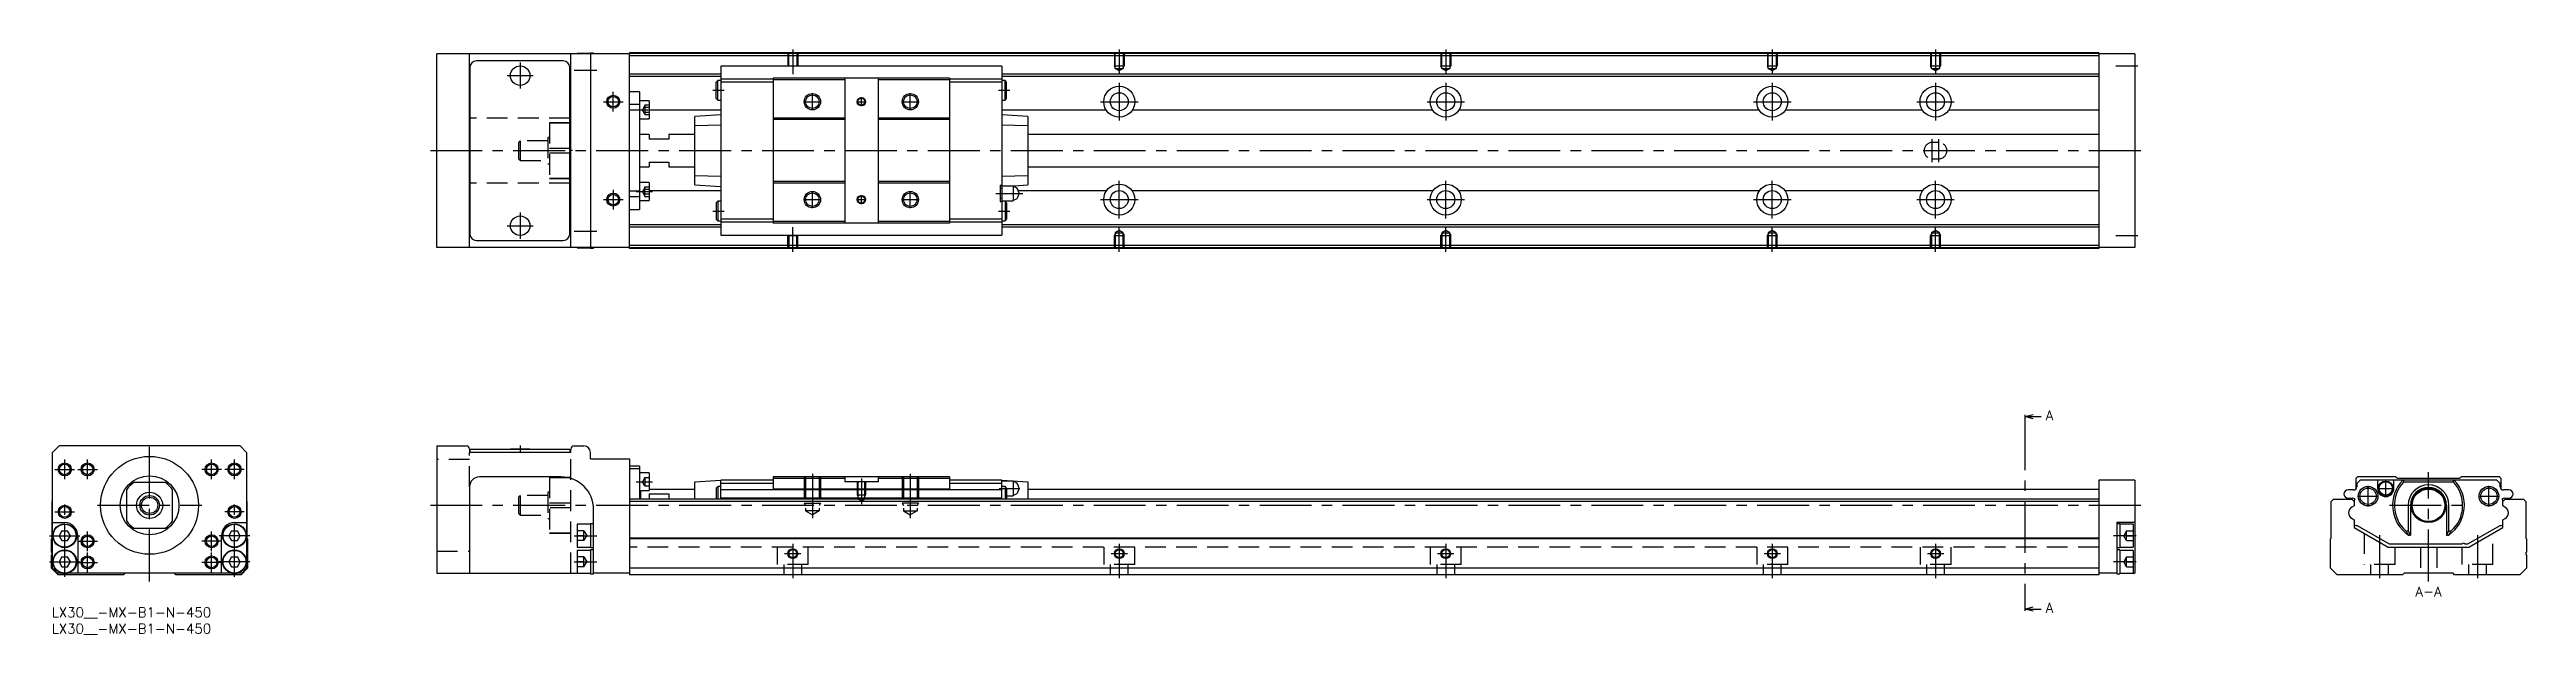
# Model space of a CAD drawing. Extents: x -1 to 758, y -8 to 171.
import ezdxf

# ---------------------------------------------------------------- set-up
doc = ezdxf.new("R2010")
doc.units = 0
doc.header["$LTSCALE"] = 0.5
doc.linetypes.add('CENTER', pattern=[50.8, 31.75, -6.35, 6.35, -6.35])
doc.linetypes.add('DASHED', pattern=[19.05, 12.7, -6.35])
for name, color, linetype in [('MSM_CENTER', 1, 'CENTER'), ('MSM_CONTINUOUS', 7, 'CONTINUOUS'), ('MSM_DASHED', 4, 'DASHED'), ('MSM_NARROW', 5, 'CONTINUOUS'), ('MSM_PART_NUMBER', 7, 'CONTINUOUS')]:
    doc.layers.add(name, color=color, linetype=linetype)
doc.styles.get("Standard").update_dxf_attribs({"font": 'txt.shx', "height": 3, "bigfont": 'bigfont.shx'})

# ---------------------------------------------------------------- blocks, each defined once
blk = doc.blocks.new('*U2')
at = {"layer": 'MSM_PART_NUMBER'}
blk.add_text('LX30__-MX-B1-N-450', height=3, dxfattribs=at).set_placement((0, -3))
blk = doc.blocks.new('*U3')
at = {"layer": 'MSM_PART_NUMBER'}
blk.add_text('LX30__-MX-B1-N-450', height=3, dxfattribs=at).set_placement((0, -8))

msp = doc.modelspace()

# ---------------------------------------------------------------- linework, layer by layer
at = {"layer": 'MSM_CENTER'}
for p, q in [((143.5, 167), (143.5, 159)), ((227, 171), (227, 163.49)), ((327, 171), (327, 163.49)), ((427, 171), (427, 163.49)), ((527, 171), (527, 163.49)), ((577, 171), (577, 163.49)), ((139.5, 163), (147.5, 163)), ((160, 164.7), (167, 164.7)), ((327, 160.75), (327, 149.25)), ((427, 160.75), (427, 149.25)), ((527, 160.75), (527, 149.25)), ((577, 160.75), (577, 149.25)), ((632.25, 166), (639, 166)), ((169, 155), (175, 155)), ((172, 152), (172, 158)), ((179, 152.55), (184, 152.55)), ((202.5, 158.5), (206, 158.5)), ((230.38, 155), (235.63, 155)), ((233, 152.37), (233, 157.62)), ((246.64, 155), (249.37, 155)), ((248, 153.63), (248, 156.36)), ((260.38, 155), (265.63, 155)), ((263, 152.37), (263, 157.62)), ((290, 158.5), (293.5, 158.5)), ((321.25, 155), (332.75, 155)), ((421.25, 155), (432.75, 155)), ((521.25, 155), (532.75, 155)), ((571.25, 155), (582.75, 155)), ((116, 140), (640, 140)), ((576, 136.5), (576, 143.5)), ((578, 136.5), (578, 143.5)), ((327, 119.25), (327, 130.75)), ((427, 119.25), (427, 130.75)), ((527, 119.25), (527, 130.75)), ((577, 119.25), (577, 130.75)), ((169, 125), (175, 125)), ((172, 128), (172, 122)), ((179, 127.44), (184, 127.44)), ((202.5, 121.5), (206, 121.5)), ((230.38, 125), (235.63, 125)), ((233, 122.37), (233, 127.62)), ((246.64, 125), (249.37, 125)), ((248, 123.63), (248, 126.36)), ((260.38, 125), (265.63, 125)), ((263, 122.37), (263, 127.62)), ((289.22, 126.9), (297.49, 126.9)), ((290, 121.5), (293.5, 121.5)), ((321.25, 125), (332.75, 125)), ((421.25, 125), (432.75, 125)), ((521.25, 125), (532.75, 125)), ((571.25, 125), (582.75, 125)), ((139.5, 117), (147.5, 117)), ((143.5, 121), (143.5, 113)), ((160, 115.3), (167, 115.3)), ((227, 109), (227, 116.51)), ((327, 109), (327, 116.51)), ((427, 109), (427, 116.51)), ((527, 109), (527, 116.51)), ((577, 109), (577, 116.51)), ((632.25, 114), (639, 114)), ((604.38, 58), (604.38, 0)), ((30, 8), (30, 51.5)), ((143.5, 49.61), (143.5, 47.49)), ((1, 42.3), (7, 42.3)), ((4, 39.3), (4, 45.3)), ((8, 42.3), (14, 42.3)), ((11, 39.3), (11, 45.3)), ((52, 42.3), (46, 42.3)), ((49, 39.3), (49, 45.3)), ((59, 42.3), (53, 42.3)), ((56, 39.3), (56, 45.3)), ((179, 38.55), (184, 38.55)), ((233, 41), (233, 27.41)), ((248, 39.5), (248, 31.69)), ((263, 41), (263, 27.41)), ((714.9, 33.87), (714.9, 39.12)), ((728, 8), (728, 41.5)), ((4, 9.35), (4, 32.3)), ((14, 31.3), (46, 31.3)), ((56, 9.35), (56, 32.3)), ((116, 31.3), (640, 31.3)), ((290.22, 36.5), (296.49, 36.5)), ((706.35, 34.1), (712.65, 34.1)), ((709.5, 30.95), (709.5, 37.25)), ((712.27, 36.5), (717.52, 36.5)), ((716, 31.3), (740, 31.3)), ((743.35, 34.1), (749.65, 34.1)), ((746.5, 30.95), (746.5, 37.25)), ((1, 29.3), (7, 29.3)), ((11, 17.3), (11, 23.3)), ((49, 17.3), (49, 23.3)), ((59, 29.3), (53, 29.3)), ((-0.65, 22), (8.65, 22)), ((8, 20.3), (14, 20.3)), ((11, 10.8), (11, 16.8)), ((52, 20.3), (46, 20.3)), ((49, 10.8), (49, 16.8)), ((60.65, 22), (51.35, 22)), ((160, 22), (167, 22)), ((224.5, 16.5), (229.5, 16.5)), ((227, 19.5), (227, 9)), ((324.5, 16.5), (329.5, 16.5)), ((327, 19.5), (327, 9)), ((424.5, 16.5), (429.5, 16.5)), ((427, 19.5), (427, 9)), ((524.5, 16.5), (529.5, 16.5)), ((527, 19.5), (527, 9)), ((574.5, 16.5), (579.5, 16.5)), ((577, 19.5), (577, 9)), ((638.5, 22), (631.5, 22)), ((713, 22.18), (713, 9)), ((743, 22.18), (743, 9)), ((-0.65, 14), (8.65, 14)), ((8, 13.8), (14, 13.8)), ((52, 13.8), (46, 13.8)), ((60.65, 14), (51.35, 14)), ((160, 14), (167, 14)), ((638.5, 14), (631.5, 14))]:
    msp.add_line(p, q, dxfattribs=at)
at = {"layer": 'MSM_CONTINUOUS'}
for p, q in [((118, 110.3), (118, 169.7)), ((177, 169.7), (118, 169.7)), ((128, 110.3), (128, 169.7)), ((156.7, 167.5), (130.1, 167.5)), ((159, 110.3), (159, 169.7)), ((161, 169.75), (161, 169.7)), ((165, 169.75), (161, 169.75)), ((166, 169.9), (165, 169.9)), ((165, 169.9), (165, 110.1)), ((166, 169.9), (166, 169.7)), ((627, 170), (177, 170)), ((177, 110), (177, 170)), ((627, 169.8), (177, 169.8)), ((627, 169.1), (177, 169.1)), ((627, 170), (627, 110)), ((638, 169.7), (627, 169.7)), ((638, 169.7), (638, 110.3)), ((128.1, 165.5), (128.1, 114.5)), ((158.7, 114.5), (158.7, 165.5)), ((205, 163.45), (177, 163.45)), ((205, 162.75), (177, 162.75)), ((204, 161.5), (203.5, 161)), ((203.5, 156), (203.5, 161)), ((205, 161.5), (204, 161.5)), ((204, 155.5), (204, 161.5)), ((291, 165.9), (205, 165.9)), ((205, 165.9), (205, 114.1)), ((221, 161.95), (205, 161.95)), ((221, 160.95), (205, 160.95)), ((275, 162.25), (221, 162.25)), ((221, 162.25), (221, 117.75)), ((242.9, 161.75), (221, 161.75)), ((242.9, 162.25), (242.9, 117.75)), ((253.1, 162.25), (253.1, 117.75)), ((275, 161.75), (253.1, 161.75)), ((275, 162.25), (275, 117.75)), ((291, 161.95), (275, 161.95)), ((291, 160.95), (275, 160.95)), ((291, 165.9), (291, 114.1)), ((627, 163.45), (291, 163.45)), ((627, 162.75), (291, 162.75)), ((292, 161.5), (291, 161.5)), ((292.5, 161), (292, 161.5)), ((292, 155.5), (292, 161.5)), ((292.5, 156), (292.5, 161)), ((128, 158.2), (128.1, 158.2)), ((158.7, 158.2), (159, 158.2)), ((180, 158), (177, 158)), ((180, 154.13), (177, 154.13)), ((180, 152.38), (177, 152.38)), ((180, 158), (180, 122)), ((183, 155.3), (180, 155.3)), ((183, 155.3), (183, 149.8)), ((205, 152.36), (183, 152.36)), ((203.5, 156), (204, 155.5)), ((204, 155.5), (205, 155.5)), ((291, 155.5), (292, 155.5)), ((323.05, 152.36), (291, 152.36)), ((292, 155.5), (292.5, 156)), ((423.05, 152.36), (330.95, 152.36)), ((523.05, 152.36), (430.95, 152.36)), ((573.05, 152.36), (530.95, 152.36)), ((627, 152.36), (580.95, 152.36)), ((128.1, 150), (128, 150)), ((159, 150), (158.7, 150)), ((159, 148.5), (158.7, 148.5)), ((159, 148.47), (158.7, 148.47)), ((180, 149.8), (183, 149.8)), ((183, 145), (180, 145)), ((183, 145), (183, 143.5)), ((189, 145), (189, 143.5)), ((197, 145), (189, 145)), ((205, 151), (197, 150.47)), ((197, 129.53), (197, 150.47)), ((205, 147.86), (197, 147.6)), ((242.9, 150), (221, 150)), ((242.9, 149.5), (221, 149.5)), ((275, 150), (253.1, 150)), ((275, 149.5), (253.1, 149.5)), ((299, 150.47), (291, 151)), ((299, 147.6), (291, 147.86)), ((299, 150.47), (299, 129.53)), ((627, 145), (299, 145)), ((158.7, 140.72), (159, 140.72)), ((159, 139.28), (158.7, 139.28)), ((189, 143.5), (183, 143.5)), ((128.1, 130), (128, 130)), ((159, 131.53), (158.7, 131.53)), ((159, 131.5), (158.7, 131.5)), ((159, 130), (158.7, 130)), ((180, 135), (183, 135)), ((183, 130.19), (180, 130.19)), ((183, 136.5), (189, 136.5)), ((183, 136.5), (183, 135)), ((183, 130.19), (183, 124.69)), ((189, 136.5), (189, 135)), ((189, 135), (197, 135)), ((197, 132.4), (205, 132.14)), ((197, 129.53), (205, 129)), ((242.9, 130.5), (221, 130.5)), ((242.9, 130), (221, 130)), ((275, 130.5), (253.1, 130.5)), ((275, 130), (253.1, 130)), ((290.5, 129.4), (290.5, 124.4)), ((290.5, 129.4), (291, 129.4)), ((291, 132.14), (299, 132.4)), ((294.45, 129.15), (291, 129.15)), ((293.26, 129.15), (299, 129.53)), ((294.45, 129.15), (294.45, 124.65)), ((299, 135), (627, 135)), ((128.1, 121.8), (128, 121.8)), ((159, 121.8), (158.7, 121.8)), ((180, 127.62), (177, 127.62)), ((180, 125.87), (177, 125.87)), ((177, 122), (180, 122)), ((180, 124.69), (183, 124.69)), ((205, 127.64), (183, 127.64)), ((204, 124.5), (203.5, 124)), ((203.5, 124), (203.5, 119)), ((204, 124.5), (204, 118.5)), ((205, 124.5), (204, 124.5)), ((291, 128.4), (290.5, 128.4)), ((290.5, 125.4), (291, 125.4)), ((290.5, 124.4), (291, 124.4)), ((291, 124.65), (294.45, 124.65)), ((292, 124.5), (291, 124.5)), ((292, 124.5), (292, 118.5)), ((292.5, 124), (292, 124.5)), ((292.5, 124), (292.5, 119)), ((323.05, 127.64), (296.14, 127.64)), ((296.2, 127.2), (296.2, 126.6)), ((423.05, 127.64), (330.95, 127.64)), ((523.05, 127.64), (430.95, 127.64)), ((573.05, 127.64), (530.95, 127.64)), ((627, 127.64), (580.95, 127.64)), ((205, 117.25), (177, 117.25)), ((205, 116.55), (177, 116.55)), ((203.5, 119), (204, 118.5)), ((204, 118.5), (205, 118.5)), ((221, 119.05), (205, 119.05)), ((221, 118.05), (205, 118.05)), ((205, 114.1), (291, 114.1)), ((242.9, 118.25), (221, 118.25)), ((275, 117.75), (221, 117.75)), ((275, 118.25), (253.1, 118.25)), ((291, 119.05), (275, 119.05)), ((291, 118.05), (275, 118.05)), ((291, 118.5), (292, 118.5)), ((627, 117.25), (291, 117.25)), ((627, 116.55), (291, 116.55)), ((292, 118.5), (292.5, 119)), ((177, 110.3), (118, 110.3)), ((130.1, 112.5), (156.7, 112.5)), ((161, 110.3), (161, 110.25)), ((161, 110.25), (165, 110.25)), ((165, 110.1), (166, 110.1)), ((166, 110.3), (166, 110.1)), ((627, 110.9), (177, 110.9)), ((627, 110.2), (177, 110.2)), ((627, 110), (177, 110)), ((638, 110.3), (627, 110.3)), ((604.38, 58.5), (606.88, 59.17)), ((604.38, 59), (604.38, 58)), ((606.88, 57.83), (604.38, 58.5)), ((604.38, 58.5), (609.38, 58.5)), ((2.3, 49.5), (0.3, 47.5)), ((0.3, 12), (0.3, 47.5)), ((57.7, 49.5), (2.3, 49.5)), ((59.7, 47.5), (57.7, 49.5)), ((59.7, 47.5), (59.7, 12)), ((118, 49.5), (118, 10.5)), ((118, 49.5), (127, 49.5)), ((128, 48.5), (128, 47.5)), ((159, 47.5), (128, 47.5)), ((128.1, 48.5), (128.1, 47.5)), ((128.1, 48.5), (158.7, 48.5)), ((140.5, 48.6), (146.5, 48.6)), ((140.5, 48.6), (140.5, 48.5)), ((146.5, 48.5), (146.5, 48.6)), ((158.7, 48.5), (158.7, 47.5)), ((159, 47.5), (159, 48.5)), ((160, 49.5), (163, 49.5)), ((165, 45.5), (165, 47.5)), ((34.82, 38.3), (25.18, 38.3)), ((156, 40), (131, 40)), ((165, 45.5), (177, 45.5)), ((177, 45.5), (177, 10)), ((180, 43.3), (177, 43.3)), ((180, 42.45), (177, 42.45)), ((180, 43.3), (180, 33.2)), ((183, 41.3), (180, 41.3)), ((183, 41.3), (183, 35.8)), ((197, 38.5), (205, 39)), ((197, 33.2), (197, 38.5)), ((221, 39), (205, 39)), ((205, 33.2), (205, 39)), ((221, 38), (205, 38)), ((221, 40), (221, 36.29)), ((275, 40), (221, 40)), ((242.9, 39.5), (221, 39.5)), ((242.9, 40), (242.9, 38.5)), ((253.1, 38.5), (242.9, 38.5)), ((253.1, 40), (253.1, 38.5)), ((275, 39.5), (253.1, 39.5)), ((275, 40), (275, 36.29)), ((291, 39), (275, 39)), ((291, 38), (275, 38)), ((291, 39), (299, 38.5)), ((291, 33.2), (291, 39)), ((294.45, 38.75), (291, 38.75)), ((294.45, 38.75), (294.45, 34.25)), ((299, 38.5), (299, 33.2)), ((627, 39), (627, 10)), ((638, 39), (627, 39)), ((638, 39), (638, 10.5)), ((706.25, 40), (705.75, 39.5)), ((705.75, 39.5), (705.75, 36.29)), ((707.05, 39), (706.05, 38)), ((706.05, 38), (706.05, 37)), ((718, 40), (706.25, 40)), ((748.95, 39), (707.05, 39)), ((712.4, 39), (712.4, 36.5)), ((717.4, 36.5), (717.4, 39)), ((718.5, 39.5), (718, 40)), ((737.5, 39.5), (718.5, 39.5)), ((720.14, 39), (720.4, 38.5)), ((720.4, 38.5), (735.6, 38.5)), ((735.6, 38.5), (735.86, 39)), ((738, 40), (737.5, 39.5)), ((749.75, 40), (738, 40)), ((749.95, 38), (748.95, 39)), ((750.25, 39.5), (749.75, 40)), ((749.95, 37), (749.95, 38)), ((750.25, 36.29), (750.25, 39.5)), ((0.2, 32.5), (0.3, 32.6)), ((0.2, 21.2), (0.2, 32.5)), ((23, 26.48), (23, 36.12)), ((37, 26.48), (37, 36.12)), ((59.7, 32.6), (59.8, 32.5)), ((59.8, 32.5), (59.8, 21.2)), ((128, 37), (128, 10.5)), ((627, 33.2), (177, 33.2)), ((627, 32.5), (177, 32.5)), ((180, 35.8), (183, 35.8)), ((180.5, 33.2), (180.5, 35.8)), ((183, 36.3), (197, 36.3)), ((183, 34.87), (189, 34.87)), ((183, 34.87), (183, 33.2)), ((189, 34.87), (189, 33.2)), ((204, 37.1), (203.5, 36.6)), ((203.5, 36.6), (203.5, 33.2)), ((205, 37.1), (204, 37.1)), ((204, 37.1), (204, 33.2)), ((291, 36), (205, 36)), ((291, 33.5), (205, 33.5)), ((275, 36.29), (221, 36.29)), ((292, 37.1), (291, 37.1)), ((292.5, 36.6), (292, 37.1)), ((292, 37.1), (292, 33.2)), ((292.5, 36.6), (292.5, 33.2)), ((292.5, 34.25), (294.45, 34.25)), ((296.2, 36.8), (296.2, 36.2)), ((299, 36.3), (627, 36.3)), ((698.2, 32.5), (698.9, 33.2)), ((698.2, 21.2), (698.2, 32.5)), ((698.9, 33.2), (704.55, 33.2)), ((705.05, 36), (703.35, 36)), ((703.35, 33.5), (704.75, 33.5)), ((705.25, 31.15), (704.5, 30.72)), ((704.55, 33.2), (705.25, 32.5)), ((705.2, 32.7), (705.2, 32.55)), ((705.25, 32.5), (705.25, 31.15)), ((721.74, 31.3), (721.74, 23.45)), ((722.5, 31.3), (722.5, 22.2)), ((733.5, 31.3), (733.5, 22.2)), ((734.26, 23.45), (734.26, 31.3)), ((750.75, 32.5), (751.45, 33.2)), ((750.75, 32.5), (751.45, 33.2)), ((750.75, 32.5), (750.8, 32.55)), ((750.75, 31.15), (750.75, 32.5)), ((750.75, 31.15), (750.75, 32.5)), ((751.4, 30.78), (750.75, 31.15)), ((751.4, 30.78), (750.75, 31.15)), ((750.8, 32.55), (750.8, 32.7)), ((752.65, 36), (750.95, 36)), ((751.25, 33.5), (752.65, 33.5)), ((751.45, 33.2), (757.1, 33.2)), ((757.1, 33.2), (757.8, 32.5)), ((757.8, 32.5), (757.8, 21.2)), ((0.3, 26), (4, 26)), ((3.13, 23.5), (2.27, 22)), ((3.13, 23.5), (4.87, 23.5)), ((5.73, 22), (4.87, 23.5)), ((25.18, 24.3), (34.82, 24.3)), ((55.13, 23.5), (54.27, 22)), ((55.13, 23.5), (56.87, 23.5)), ((56, 26), (59.7, 26)), ((57.73, 22), (56.87, 23.5)), ((165, 25.5), (161, 25.5)), ((161, 25.5), (161, 18.5)), ((166, 25.65), (165, 25.65)), ((165, 25.65), (165, 18.35)), ((166, 10.35), (166, 30)), ((638, 26), (632.5, 26)), ((632.5, 26), (632.5, 10.35)), ((633.5, 25.65), (632.5, 25.65)), ((633.5, 25.65), (633.5, 18.35)), ((637.5, 25.5), (633.5, 25.5)), ((637.5, 25.5), (637.5, 18.5)), ((704.6, 27.22), (705.25, 26.85)), ((705.25, 26.85), (705.25, 24.5)), ((705.25, 24.5), (715.64, 18.5)), ((705.7, 25.16), (706.1, 25.16)), ((706.1, 25.16), (715.91, 19.5)), ((721.07, 23.45), (721.74, 23.45)), ((721.74, 23.45), (722.5, 22.2)), ((733.5, 22.2), (734.26, 23.45)), ((734.26, 23.45), (734.93, 23.45)), ((740.09, 19.5), (749.9, 25.16)), ((740.36, 18.5), (750.75, 24.5)), ((749.9, 25.16), (750.3, 25.16)), ((750.75, 26.85), (751.5, 27.28)), ((750.75, 26.85), (751.5, 27.28)), ((750.75, 25.45), (750.75, 26.85)), ((750.75, 24.5), (750.75, 26.85)), ((0, 21), (0.2, 21.2)), ((0, 16.9), (0, 21)), ((0, 12), (0, 16.1)), ((2.27, 22), (3.13, 20.5)), ((3.13, 15.5), (2.27, 14)), ((3.13, 20.5), (4.87, 20.5)), ((3.13, 15.5), (4.87, 15.5)), ((4.87, 20.5), (5.73, 22)), ((5.73, 14), (4.87, 15.5)), ((8, 22), (8, 10.5)), ((52, 10.5), (52, 22)), ((54.27, 22), (55.13, 20.5)), ((55.13, 15.5), (54.27, 14)), ((55.13, 20.5), (56.87, 20.5)), ((55.13, 15.5), (56.87, 15.5)), ((56.87, 20.5), (57.73, 22)), ((57.73, 14), (56.87, 15.5)), ((59.8, 21.2), (60, 21)), ((60, 21), (60, 12)), ((161, 18.5), (165, 18.5)), ((165, 17.5), (161, 17.5)), ((161, 17.5), (161, 10.5)), ((165, 18.35), (166, 18.35)), ((166, 17.65), (165, 17.65)), ((165, 17.65), (165, 10.35)), ((627, 21.2), (177, 21.2)), ((627, 21), (177, 21)), ((632.5, 18.35), (633.5, 18.35)), ((633.5, 17.65), (632.5, 17.65)), ((633.5, 18.5), (637.5, 18.5)), ((633.5, 17.65), (633.5, 10.35)), ((637.5, 17.5), (633.5, 17.5)), ((637.5, 17.5), (637.5, 10.5)), ((698, 21), (698.2, 21.2)), ((698, 12), (698, 21)), ((715.64, 18.5), (740.36, 18.5)), ((715.91, 19.5), (738.35, 19.5)), ((721.82, 22.2), (722.5, 22.2)), ((733.5, 22.2), (734.18, 22.2)), ((739.15, 19.5), (740.09, 19.5)), ((757.8, 21.2), (758, 21)), ((758, 21), (758, 16.9)), ((758, 16.1), (758, 12)), ((2, 10), (0, 12)), ((1.8, 10.5), (0.3, 12)), ((2.96, 10.5), (1.8, 10.5)), ((22, 10), (2, 10)), ((2.27, 14), (3.13, 12.5)), ((3.13, 12.5), (4.87, 12.5)), ((4.87, 12.5), (5.73, 14)), ((54.96, 10.5), (5.04, 10.5)), ((22.5, 10.5), (22, 10)), ((38, 10), (37.5, 10.5)), ((58, 10), (38, 10)), ((54.27, 14), (55.13, 12.5)), ((55.13, 12.5), (56.87, 12.5)), ((56.87, 12.5), (57.73, 14)), ((58.2, 10.5), (57.04, 10.5)), ((60, 12), (58, 10)), ((59.7, 12), (58.2, 10.5)), ((118, 10.5), (165, 10.5)), ((165, 10.35), (166, 10.35)), ((177, 10.5), (166, 10.5)), ((627, 12), (177, 12)), ((627, 10), (177, 10)), ((632.5, 10.5), (627, 10.5)), ((632.5, 10.35), (633.5, 10.35)), ((633.5, 10.5), (638, 10.5)), ((700, 10), (698, 12)), ((720, 10), (700, 10)), ((720.5, 10.5), (720, 10)), ((735.5, 10.5), (720.5, 10.5)), ((736, 10), (735.5, 10.5)), ((756, 10), (736, 10)), ((758, 12), (756, 10)), ((604.38, -0.5), (606.88, 0.17)), ((604.38, 0), (604.38, -1)), ((606.88, -1.17), (604.38, -0.5)), ((604.38, -0.5), (609.38, -0.5))]:
    msp.add_line(p, q, dxfattribs=at)
for centre, radius in [((143.5, 163), 3), ((327, 155), 4.75), ((427, 155), 4.75), ((527, 155), 4.75), ((577, 155), 4.75), ((172, 155), 1.62), ((233, 155), 2.07), ((248, 155), 1.06), ((263, 155), 2.07), ((327, 155), 2.75), ((427, 155), 2.75), ((527, 155), 2.75), ((577, 155), 2.75), ((327, 125), 4.75), ((427, 125), 4.75), ((527, 125), 4.75), ((577, 125), 4.75), ((172, 125), 1.62), ((233, 125), 2.07), ((248, 125), 1.06), ((263, 125), 2.07), ((327, 125), 2.75), ((427, 125), 2.75), ((527, 125), 2.75), ((577, 125), 2.75), ((143.5, 117), 3), ((30, 31.3), 15), ((4, 42.3), 1.62), ((11, 42.3), 1.62), ((30, 31.3), 9), ((49, 42.3), 1.62), ((56, 42.3), 1.62), ((714.9, 36.5), 2.25), ((714.9, 36.5), 2.05), ((4, 29.3), 1.62), ((30, 31.3), 4), ((30, 31.3), 3), ((30, 31.3), 2.5), ((56, 29.3), 1.62), ((709.5, 34.1), 3), ((709.5, 34.1), 2.5), ((728, 31.3), 5.3), ((728, 31.3), 5), ((746.5, 34.1), 3), ((746.5, 34.1), 2.5), ((4, 22), 3.65), ((4, 22), 3.5), ((56, 22), 3.65), ((56, 22), 3.5), ((4, 14), 3.65), ((4, 14), 3.5), ((11, 20.3), 1.62), ((11, 13.8), 1.62), ((49, 20.3), 1.62), ((49, 13.8), 1.62), ((56, 14), 3.65), ((56, 14), 3.5), ((227, 16.5), 1.23), ((327, 16.5), 1.23), ((427, 16.5), 1.23), ((527, 16.5), 1.23), ((577, 16.5), 1.23)]:
    msp.add_circle(centre, radius, dxfattribs=at)
for centre, radius, start, end in [((130.1, 165.5), 2, 90, 180), ((156.7, 165.5), 2, 0, 90), ((294.45, 127.2), 1.75, 0, 90), ((294.45, 126.6), 1.75, 270, 0), ((130.1, 114.5), 2, 180, 270), ((156.7, 114.5), 2, 270, 0), ((127, 48.5), 1, 0, 90), ((160, 48.5), 1, 90, 180), ((163, 47.5), 2, 0, 90), ((30, 31.3), 8.5, 124.56032, 145.43968), ((30, 31.3), 8.5, 34.56032, 55.43968), ((131, 37), 3, 90, 180), ((156, 30), 10, 0, 90), ((294.45, 36.8), 1.75, 0, 90), ((728, 31.3), 11, 135.573, 235.81959), ((728, 31.3), 10.47, 136.57129, 228.55525), ((728, 31.3), 11, 304.18041, 44.427), ((728, 31.3), 10.47, 311.44475, 43.42871), ((294.45, 36.2), 1.75, 270, 0), ((703.35, 34.75), 1.25, 90, 270), ((705.65, 28.85), 2.2, 121.45533, 176.01903), ((704.75, 32.5), 1, 41.23398, 90), ((705.05, 37), 1, 270, 0), ((705.7, 32.7), 0.5, 113.32535, 180), ((714.9, 36.5), 2.5, 180, 0), ((728, 31.3), 6.26, 0, 180), ((728, 31.3), 5.5, 0, 180), ((750.95, 37), 1, 180, 270), ((751.25, 32.5), 1, 90, 138.76602), ((750.3, 32.7), 0.5, 0, 66.67465), ((750.35, 28.85), 2.2, 3.98097, 61.45517), ((752.65, 34.75), 1.25, 270, 90), ((4, 22), 4, 0, 90), ((30, 31.3), 8.5, 214.56032, 235.43968), ((30, 31.3), 8.5, 304.56032, 325.43968), ((56, 22), 4, 90, 180), ((705.65, 29.15), 2.2, 183.98097, 241.45517), ((705.7, 25.66), 0.5, 205.84193, 270), ((729, 27.35), 8.83, 206.14749, 215.62533), ((727, 27.35), 8.84, 324.37545, 333.85173), ((750.3, 25.66), 0.5, 270, 334.15807), ((750.35, 29.15), 2.2, 301.45533, 356.01903), ((-0.3, 16.5), 0.5, 306.8699, 53.1301), ((738.75, 19.2), 0.5, 36.8699, 143.1301), ((758.3, 16.5), 0.5, 126.8699, 233.1301), ((2.3, 12.5), 2, 216.8699, 233.1301), ((57.7, 12.5), 2, 306.8699, 323.1301)]:
    msp.add_arc(centre, radius, start, end, dxfattribs=at)
at = {"layer": 'MSM_DASHED'}
for p, q in [((225.5, 170), (225.5, 166)), ((225.77, 165.9), (225.77, 170)), ((228.23, 170), (228.23, 165.9)), ((228.5, 170), (228.5, 166)), ((325.5, 170), (325.5, 166)), ((325.77, 165.2), (325.77, 170)), ((328.23, 170), (328.23, 165.2)), ((328.5, 170), (328.5, 166)), ((425.5, 170), (425.5, 166)), ((425.77, 165.2), (425.77, 170)), ((428.23, 170), (428.23, 165.2)), ((428.5, 170), (428.5, 166)), ((525.5, 170), (525.5, 166)), ((525.77, 165.2), (525.77, 170)), ((528.23, 170), (528.23, 165.2)), ((528.5, 170), (528.5, 166)), ((575.5, 170), (575.5, 166)), ((575.77, 165.2), (575.77, 170)), ((578.23, 170), (578.23, 165.2)), ((578.5, 170), (578.5, 166)), ((225.56, 165.9), (225.5, 166)), ((225.5, 166), (228.5, 166)), ((228.44, 165.9), (228.5, 166)), ((325.77, 165.53), (325.5, 166)), ((325.5, 166), (328.5, 166)), ((325.77, 165.2), (328.23, 165.2)), ((327, 164.49), (325.77, 165.2)), ((328.23, 165.2), (327, 164.49)), ((328.23, 165.53), (328.5, 166)), ((425.77, 165.53), (425.5, 166)), ((425.5, 166), (428.5, 166)), ((425.77, 165.2), (428.23, 165.2)), ((427, 164.49), (425.77, 165.2)), ((428.23, 165.2), (427, 164.49)), ((428.23, 165.53), (428.5, 166)), ((525.77, 165.53), (525.5, 166)), ((525.5, 166), (528.5, 166)), ((525.77, 165.2), (528.23, 165.2)), ((527, 164.49), (525.77, 165.2)), ((528.23, 165.2), (527, 164.49)), ((528.23, 165.53), (528.5, 166)), ((575.77, 165.53), (575.5, 166)), ((575.5, 166), (578.5, 166)), ((575.77, 165.2), (578.23, 165.2)), ((577, 164.49), (575.77, 165.2)), ((578.23, 165.2), (577, 164.49)), ((578.23, 165.53), (578.5, 166)), ((181.7, 153.8), (180.98, 152.55)), ((181.7, 151.3), (180.98, 152.55)), ((181.7, 154), (183, 154)), ((181.7, 154), (181.7, 151.11)), ((181.7, 153.28), (183, 153.28)), ((181.7, 151.83), (183, 151.83)), ((158.7, 150), (128.1, 150)), ((152.5, 148.5), (152.5, 131.5)), ((158.7, 148.5), (152.5, 148.5)), ((158.7, 148.47), (152.5, 148.47)), ((181.7, 151.11), (183, 151.11)), ((143.5, 143), (143, 142.5)), ((143, 142.5), (143, 137.5)), ((143, 137.5), (143.5, 137)), ((143.5, 143), (143.5, 137)), ((152, 143), (143.5, 143)), ((143.5, 137), (152, 137)), ((152, 144), (152, 136)), ((152.5, 144), (152, 144)), ((152.5, 140.72), (158.7, 140.72)), ((158.7, 139.28), (152.5, 139.28)), ((159.5, 140), (159, 140)), ((578, 142.5), (576, 142.5)), ((576, 137.5), (578, 137.5)), ((158.7, 130), (128.1, 130)), ((152, 136), (152.5, 136)), ((152.5, 131.53), (158.7, 131.53)), ((152.5, 131.5), (158.7, 131.5)), ((181.7, 128.69), (180.98, 127.44)), ((181.7, 126.19), (180.98, 127.44)), ((181.7, 128.89), (183, 128.89)), ((181.7, 126), (181.7, 128.89)), ((181.7, 128.17), (183, 128.17)), ((181.7, 126.72), (183, 126.72)), ((181.7, 126), (183, 126)), ((225.56, 114.1), (225.5, 114)), ((225.5, 110), (225.5, 114)), ((225.5, 114), (228.5, 114)), ((225.77, 114.1), (225.77, 110)), ((228.23, 110), (228.23, 114.1)), ((228.44, 114.1), (228.5, 114)), ((228.5, 110), (228.5, 114)), ((325.77, 114.47), (325.5, 114)), ((325.5, 110), (325.5, 114)), ((325.5, 114), (328.5, 114)), ((327, 115.51), (325.77, 114.8)), ((325.77, 114.8), (325.77, 110)), ((325.77, 114.8), (328.23, 114.8)), ((328.23, 114.8), (327, 115.51)), ((328.23, 110), (328.23, 114.8)), ((328.23, 114.47), (328.5, 114)), ((328.5, 110), (328.5, 114)), ((425.77, 114.47), (425.5, 114)), ((425.5, 110), (425.5, 114)), ((425.5, 114), (428.5, 114)), ((427, 115.51), (425.77, 114.8)), ((425.77, 114.8), (425.77, 110)), ((425.77, 114.8), (428.23, 114.8)), ((428.23, 114.8), (427, 115.51)), ((428.23, 110), (428.23, 114.8)), ((428.23, 114.47), (428.5, 114)), ((428.5, 110), (428.5, 114)), ((525.77, 114.47), (525.5, 114)), ((525.5, 110), (525.5, 114)), ((525.5, 114), (528.5, 114)), ((527, 115.51), (525.77, 114.8)), ((525.77, 114.8), (525.77, 110)), ((525.77, 114.8), (528.23, 114.8)), ((528.23, 114.8), (527, 115.51)), ((528.23, 110), (528.23, 114.8)), ((528.23, 114.47), (528.5, 114)), ((528.5, 110), (528.5, 114)), ((575.77, 114.47), (575.5, 114)), ((575.5, 110), (575.5, 114)), ((575.5, 114), (578.5, 114)), ((577, 115.51), (575.77, 114.8)), ((575.77, 114.8), (575.77, 110)), ((575.77, 114.8), (578.23, 114.8)), ((578.23, 114.8), (577, 115.51)), ((578.23, 110), (578.23, 114.8)), ((578.23, 114.47), (578.5, 114)), ((578.5, 110), (578.5, 114)), ((128, 37), (128, 47.5)), ((159, 10.5), (159, 47.5)), ((128, 45.3), (118, 45.3)), ((152.5, 39.8), (152.5, 22.8)), ((159, 39.8), (152.5, 39.8)), ((159, 39.77), (152.5, 39.77)), ((181.7, 39.8), (180.98, 38.55)), ((181.7, 37.3), (180.98, 38.55)), ((181.7, 39.8), (183, 39.8)), ((181.7, 39.8), (181.7, 37.3)), ((181.7, 38.55), (183, 38.55)), ((230.5, 40), (230.5, 32)), ((230.93, 40), (230.93, 29.6)), ((235.07, 40), (235.07, 29.6)), ((235.5, 40), (235.5, 32)), ((246.7, 38.5), (246.7, 34.5)), ((246.94, 38.5), (246.94, 33.3)), ((249.06, 33.3), (249.06, 38.5)), ((249.3, 38.5), (249.3, 34.5)), ((260.5, 40), (260.5, 32)), ((260.93, 40), (260.93, 29.6)), ((265.07, 40), (265.07, 29.6)), ((265.5, 40), (265.5, 32)), ((143.5, 34.3), (143, 33.8)), ((143, 33.8), (143, 28.8)), ((143.5, 34.3), (143.5, 28.3)), ((152, 34.3), (143.5, 34.3)), ((152, 35.3), (152, 27.3)), ((152.5, 35.3), (152, 35.3)), ((152.5, 32.02), (159, 32.02)), ((159, 30.58), (152.5, 30.58)), ((181.7, 37.3), (183, 37.3)), ((230.5, 32), (230.93, 31.25)), ((230.5, 32), (235.5, 32)), ((235.5, 32), (235.07, 31.25)), ((246.7, 34.5), (246.94, 34.08)), ((246.7, 34.5), (249.3, 34.5)), ((246.94, 33.3), (248, 32.69)), ((249.06, 33.3), (246.94, 33.3)), ((248, 32.69), (249.06, 33.3)), ((249.3, 34.5), (249.06, 34.08)), ((265.5, 32), (260.5, 32)), ((260.5, 32), (260.93, 31.25)), ((265.5, 32), (265.07, 31.25)), ((143, 28.8), (143.5, 28.3)), ((143.5, 28.3), (152, 28.3)), ((152, 27.3), (152.5, 27.3)), ((152.5, 22.83), (159, 22.83)), ((152.5, 22.8), (159, 22.8)), ((163, 23.5), (161, 23.5)), ((163, 20.5), (163, 23.5)), ((163, 23.5), (163.87, 22)), ((235.07, 29.6), (230.93, 29.6)), ((230.93, 29.6), (233, 28.41)), ((235.07, 29.6), (233, 28.41)), ((260.93, 29.6), (265.07, 29.6)), ((260.93, 29.6), (263, 28.41)), ((265.07, 29.6), (263, 28.41)), ((635.5, 23.5), (634.63, 22)), ((635.5, 20.5), (635.5, 23.5)), ((635.5, 23.5), (637.5, 23.5)), ((708.25, 22.77), (708.25, 13.2)), ((747.75, 13.2), (747.75, 22.77)), ((118, 17.3), (128, 17.3)), ((163, 22), (161, 22)), ((163, 20.5), (161, 20.5)), ((163, 15.5), (161, 15.5)), ((163, 20.5), (163.87, 22)), ((163, 12.5), (163, 15.5)), ((163, 15.5), (163.87, 14)), ((627, 18.5), (177, 18.5)), ((222.25, 18.5), (222.25, 13.2)), ((231.75, 13.2), (231.75, 18.5)), ((322.25, 18.5), (322.25, 13.2)), ((331.75, 13.2), (331.75, 18.5)), ((422.25, 18.5), (422.25, 13.2)), ((431.75, 13.2), (431.75, 18.5)), ((522.25, 18.5), (522.25, 13.2)), ((531.75, 13.2), (531.75, 18.5)), ((572.25, 18.5), (572.25, 13.2)), ((581.75, 13.2), (581.75, 18.5)), ((635.5, 20.5), (634.63, 22)), ((635.5, 15.5), (634.63, 14)), ((635.5, 22), (637.5, 22)), ((635.5, 20.5), (637.5, 20.5)), ((635.5, 12.5), (635.5, 15.5)), ((635.5, 15.5), (637.5, 15.5)), ((717.75, 13.2), (717.75, 18.5)), ((725.5, 18.5), (725.5, 10.5)), ((730.5, 18.5), (730.5, 10.5)), ((738.25, 18.5), (738.25, 13.2)), ((163, 14), (161, 14)), ((163, 12.5), (161, 12.5)), ((163, 12.5), (163.87, 14)), ((231.75, 13.2), (222.25, 13.2)), ((224.25, 13.2), (224.25, 10)), ((229.75, 10), (229.75, 13.2)), ((331.75, 13.2), (322.25, 13.2)), ((324.25, 13.2), (324.25, 10)), ((329.75, 10), (329.75, 13.2)), ((431.75, 13.2), (422.25, 13.2)), ((424.25, 13.2), (424.25, 10)), ((429.75, 10), (429.75, 13.2)), ((531.75, 13.2), (522.25, 13.2)), ((524.25, 13.2), (524.25, 10)), ((529.75, 10), (529.75, 13.2)), ((581.75, 13.2), (572.25, 13.2)), ((574.25, 13.2), (574.25, 10)), ((579.75, 10), (579.75, 13.2)), ((635.5, 12.5), (634.63, 14)), ((635.5, 14), (637.5, 14)), ((635.5, 12.5), (637.5, 12.5)), ((717.75, 13.2), (708.25, 13.2)), ((710.25, 13.2), (710.25, 10)), ((715.75, 10), (715.75, 13.2)), ((747.75, 13.2), (738.25, 13.2)), ((740.25, 13.2), (740.25, 10)), ((745.75, 10), (745.75, 13.2))]:
    msp.add_line(p, q, dxfattribs=at)
for centre, start, end in [((576, 140), 90, 270), ((578, 140), 270, 90)]:
    msp.add_arc(centre, 2.5, start, end, dxfattribs=at)
at = {"layer": 'MSM_NARROW'}
for centre, radius in [((172, 155), 2), ((233, 155), 2.5), ((248, 155), 1.3), ((263, 155), 2.5), ((172, 125), 2), ((233, 125), 2.5), ((248, 125), 1.3), ((263, 125), 2.5), ((4, 42.3), 2), ((11, 42.3), 2), ((49, 42.3), 2), ((56, 42.3), 2), ((4, 29.3), 2), ((56, 29.3), 2), ((11, 20.3), 2), ((11, 13.8), 2), ((49, 20.3), 2), ((49, 13.8), 2), ((227, 16.5), 1.5), ((327, 16.5), 1.5), ((427, 16.5), 1.5), ((527, 16.5), 1.5), ((577, 16.5), 1.5)]:
    msp.add_circle(centre, radius, dxfattribs=at)

# ---------------------------------------------------------------- block references
at = {"layer": 'MSM_CONTINUOUS'}
for name in ['*U2', '*U3']:
    msp.add_blockref(name, (0, 0), dxfattribs=at)

# ---------------------------------------------------------------- texts
at = {"layer": 'MSM_PART_NUMBER'}
for s, p in [('A', (610.79, 57.37)), ('A', (610.79, -1.63)), ('A-A', (724.01, 3.36))]:
    msp.add_text(s, height=3, dxfattribs=at).set_placement(p)

doc.saveas('drawing.dxf')
